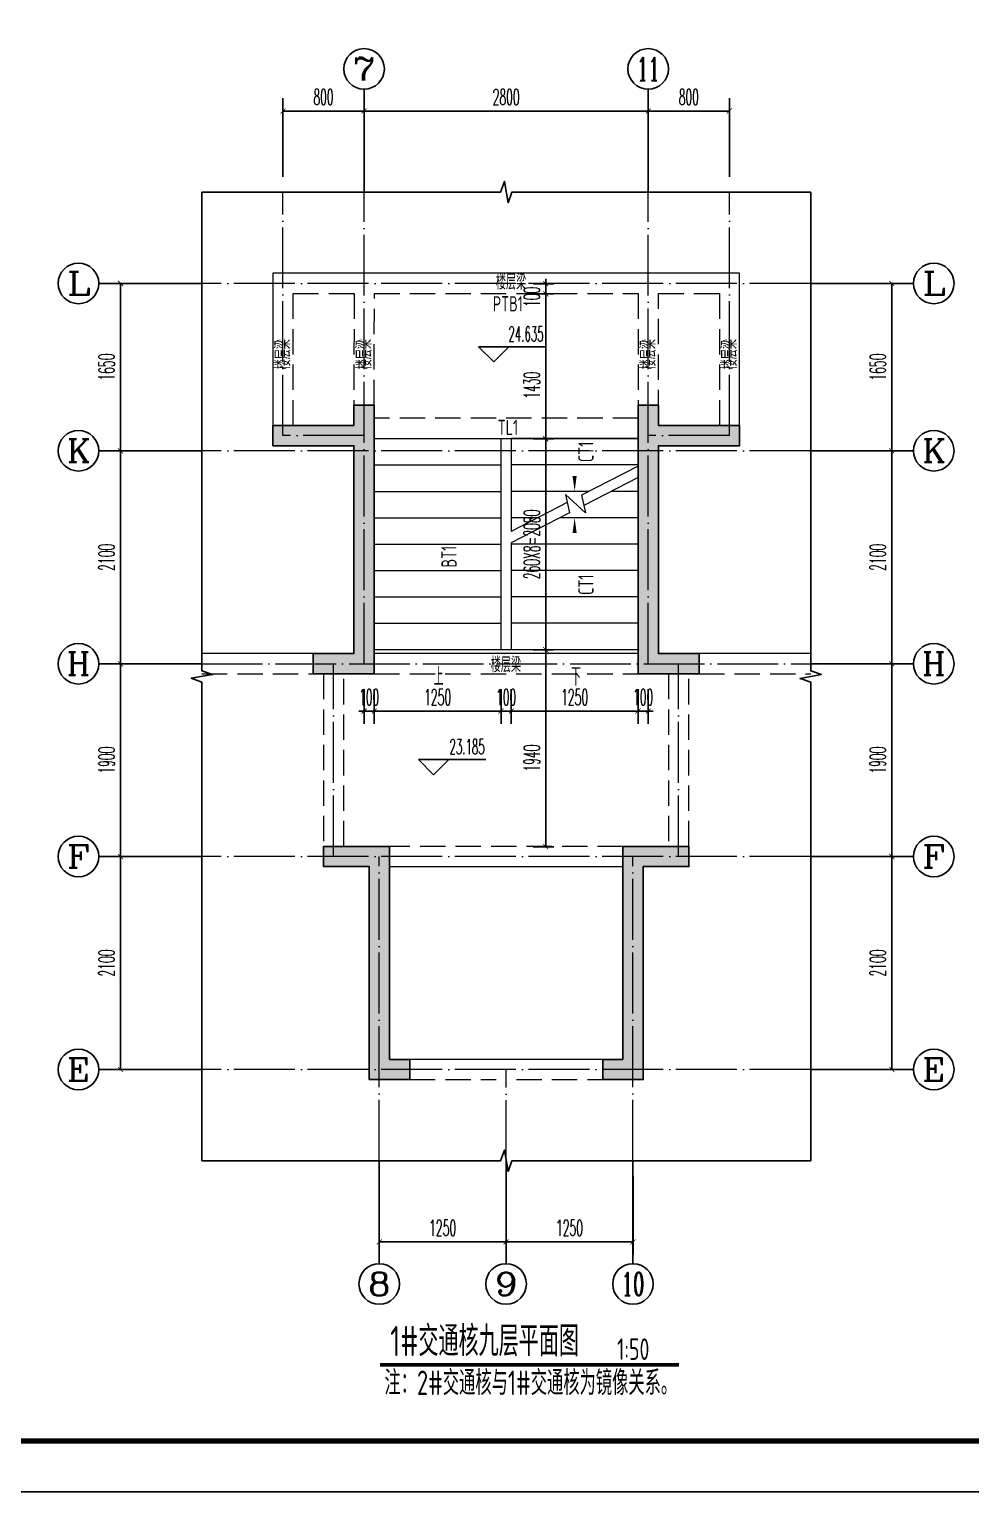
# Model space of a CAD drawing. Extents: x 826826 to 1642106, y -156213 to 399140.
# Drawn here: x 1515814 to 1525092, y 327062 to 341481 of the extents above; entities that cross this region are included whole.
import ezdxf
from ezdxf.enums import TextEntityAlignment as Align

# ---------------------------------------------------------------- set-up
doc = ezdxf.new("R2010")
doc.units = 0
doc.header["$LTSCALE"] = 1000
doc.linetypes.add('DASH', pattern=[0.35, 0.25, -0.1])
doc.linetypes.add('DOTE', pattern=[2.42, 2, -0.2, 0.02, -0.2])
doc.layers.get('0').update_dxf_attribs({"linetype": 'CONTINUOUS'})
doc.layers.get('DEFPOINTS').update_dxf_attribs({"linetype": 'CONTINUOUS'})
for name, color, linetype in [('-TK', 7, 'CONTINUOUS'), ('AXIS', 3, 'CONTINUOUS'), ('AXIS_TEXT', 4, 'CONTINUOUS'), ('DIM_ELEV', 3, 'CONTINUOUS'), ('DIM_SYMB', 3, 'CONTINUOUS'), ('PUB_DIM', 3, 'CONTINUOUS'), ('PUB_TEXT', 2, 'CONTINUOUS'), ('S-L主梁线', 4, 'DASH'), ('S-Q墙填充', 252, 'CONTINUOUS'), ('S-Q墙实线', 6, 'CONTINUOUS'), ('TEXT', 2, 'CONTINUOUS'), ('尺寸标注', 3, 'CONTINUOUS')]:
    doc.layers.add(name, color=color, linetype=linetype)
doc.layers.add('DOTE', color=251, linetype='DOTE', lineweight=9)
doc.layers.add('STAIR', color=2, linetype='CONTINUOUS', lineweight=18)
doc.styles.add('_TCH_AXIS', font='COMPLEX', dxfattribs={"bigfont": 'GBCBIG'})
doc.styles.add('_TCH_DIM', font='SIMPLEX.shx', dxfattribs={"width": 0.7, "bigfont": 'GBCBIG.shx'})
doc.styles.add('_TCH_DIM_T3', font='SIMPLEX.shx', dxfattribs={"width": 0.494118, "bigfont": 'GBCBIG.shx'})
doc.styles.add('COMPLEX', font='COMPLEX')
doc.styles.add('TSSD_REIN', font='tssdeng.shx', dxfattribs={"width": 0.7, "height": 300, "bigfont": 'tssdchn.shx'})
doc.dimstyles.new('_TCH_ARCH&&50', dxfattribs={"dimtxt": 157.5, "dimasz": 50, "dimexe": 125, "dimexo": 150, "dimgap": 58.75, "dimtad": 1, "dimdec": 0, "dimzin": 0, "dimdsep": 46, "dimtxsty": '_TCH_DIM_T3', "dimblk": 'ARCHTICK', "dimcen": 0.09, "dimclrt": 7, "dimazin": 0, "dimtfac": 1, "dimtdec": 0, "dimtix": 1, "dimtmove": 2, "dimatfit": 3, "dimldrblk": 'ARCHTICK', "dimfxl": 0, "dimtolj": 1, "dimtzin": 0, "dimarcsym": 0})

# ---------------------------------------------------------------- blocks, each defined once
blk = doc.blocks.new('A1')
blk.add_lwpolyline([(0, 59400), (0, 0), (84100, 0), (84100, 59400)], close=True)
at = {"const_width": 100}
blk.add_lwpolyline([(2500, 58400), (2500, 1000), (83100, 1000), (83100, 58400)], close=True, dxfattribs=at)
blk = doc.blocks.new('_AXISO')
blk.add_circle((0, 0), 0.5)
at = {"layer": 'AXIS_TEXT', "style": 'COMPLEX', "width": 1.041667}
blk.add_attdef('A', text='', height=0.56, dxfattribs=at).set_placement((-0.25, -0.28), (0.25, -0.28), align=Align.FIT)
blk = doc.blocks.new('_ArchTick')
at = {"color": 0, "linetype": 'ByBlock', "const_width": 0.15}
blk.add_lwpolyline([(-0.5, -0.5), (0.5, 0.5)], dxfattribs=at)
blk = doc.blocks.new('*D2206')
at = {"layer": 'DEFPOINTS', "color": 0}
for p in [(1027882, 315037), (1028682, 315037), (1027882, 312937)]:
    blk.add_point(p, dxfattribs=at)
at = {"layer": 'PUB_DIM', "color": 0, "lineweight": -2}
for p, q in [((1028032, 315037), (1028807, 315037)), ((1028682, 312937), (1028682, 315037)), ((1028032, 312937), (1028807, 312937))]:
    blk.add_line(p, q, dxfattribs=at)
at = {"layer": 'PUB_DIM', "color": 0, "lineweight": -2, "xscale": 50, "yscale": 50, "zscale": 50}
for p, rotation in [((1028682, 315037), 90), ((1028682, 312937), 270)]:
    blk.add_blockref('_ArchTick', p, dxfattribs=dict(at, rotation=rotation))
at = {"layer": 'PUB_DIM', "color": 7, "insert": (1028544, 313987), "char_height": 157.5, "attachment_point": 5, "rotation": 90, "style": '_TCH_DIM_T3'}
blk.add_mtext('\\A1;2100', dxfattribs=at)
blk = doc.blocks.new('*D2207')
at = {"layer": 'DEFPOINTS', "color": 0}
for p in [(1027882, 316937), (1028682, 316937), (1027882, 315037)]:
    blk.add_point(p, dxfattribs=at)
at = {"layer": 'PUB_DIM', "color": 0, "lineweight": -2}
for p, q in [((1028032, 316937), (1028807, 316937)), ((1028682, 315037), (1028682, 316937)), ((1028032, 315037), (1028807, 315037))]:
    blk.add_line(p, q, dxfattribs=at)
at = {"layer": 'PUB_DIM', "color": 0, "lineweight": -2, "xscale": 50, "yscale": 50, "zscale": 50}
for p, rotation in [((1028682, 316937), 90), ((1028682, 315037), 270)]:
    blk.add_blockref('_ArchTick', p, dxfattribs=dict(at, rotation=rotation))
at = {"layer": 'PUB_DIM', "color": 7, "insert": (1028544, 315987), "char_height": 157.5, "attachment_point": 5, "rotation": 90, "style": '_TCH_DIM_T3'}
blk.add_mtext('\\A1;1900', dxfattribs=at)
blk = doc.blocks.new('*D2208')
at = {"layer": 'DEFPOINTS', "color": 0}
for p in [(1027882, 319037), (1028682, 319037), (1027882, 316937)]:
    blk.add_point(p, dxfattribs=at)
at = {"layer": 'PUB_DIM', "color": 0, "lineweight": -2}
for p, q in [((1028032, 319037), (1028807, 319037)), ((1028682, 316937), (1028682, 319037)), ((1028032, 316937), (1028807, 316937))]:
    blk.add_line(p, q, dxfattribs=at)
at = {"layer": 'PUB_DIM', "color": 0, "lineweight": -2, "xscale": 50, "yscale": 50, "zscale": 50}
for p, rotation in [((1028682, 319037), 90), ((1028682, 316937), 270)]:
    blk.add_blockref('_ArchTick', p, dxfattribs=dict(at, rotation=rotation))
at = {"layer": 'PUB_DIM', "color": 7, "insert": (1028544, 317987), "char_height": 157.5, "attachment_point": 5, "rotation": 90, "style": '_TCH_DIM_T3'}
blk.add_mtext('\\A1;2100', dxfattribs=at)
blk = doc.blocks.new('*D2209')
at = {"layer": 'DEFPOINTS', "color": 0}
for p in [(1027882, 320687), (1028682, 320687), (1027882, 319037)]:
    blk.add_point(p, dxfattribs=at)
at = {"layer": 'PUB_DIM', "color": 0, "lineweight": -2}
for p, q in [((1028032, 320687), (1028807, 320687)), ((1028682, 319037), (1028682, 320687)), ((1028032, 319037), (1028807, 319037))]:
    blk.add_line(p, q, dxfattribs=at)
at = {"layer": 'PUB_DIM', "color": 0, "lineweight": -2, "xscale": 50, "yscale": 50, "zscale": 50}
for p, rotation in [((1028682, 320687), 90), ((1028682, 319037), 270)]:
    blk.add_blockref('_ArchTick', p, dxfattribs=dict(at, rotation=rotation))
at = {"layer": 'PUB_DIM', "color": 7, "insert": (1028544, 319862), "char_height": 157.5, "attachment_point": 5, "rotation": 90, "style": '_TCH_DIM_T3'}
blk.add_mtext('\\A1;1650', dxfattribs=at)
blk = doc.blocks.new('*D2210')
at = {"layer": 'DEFPOINTS', "color": 0}
for p in [(1023482, 322387), (1022682, 321587), (1023482, 321587)]:
    blk.add_point(p, dxfattribs=at)
at = {"layer": 'PUB_DIM', "color": 0, "lineweight": -2}
for p, q in [((1022682, 321737), (1022682, 322512)), ((1023482, 321737), (1023482, 322512)), ((1022682, 322387), (1023482, 322387))]:
    blk.add_line(p, q, dxfattribs=at)
at = {"layer": 'PUB_DIM', "color": 0, "lineweight": -2, "xscale": 50, "yscale": 50, "zscale": 50, "rotation": 180}
blk.add_blockref('_ArchTick', (1022682, 322387), dxfattribs=at)
at = {"layer": 'PUB_DIM', "color": 0, "lineweight": -2, "xscale": 50, "yscale": 50, "zscale": 50}
blk.add_blockref('_ArchTick', (1023482, 322387), dxfattribs=at)
at = {"layer": 'PUB_DIM', "color": 7, "insert": (1023082, 322525), "char_height": 157.5, "attachment_point": 5, "style": '_TCH_DIM_T3'}
blk.add_mtext('\\A1;800', dxfattribs=at)
blk = doc.blocks.new('*D2211')
at = {"layer": 'DEFPOINTS', "color": 0}
for p in [(1026282, 322387), (1023482, 321587), (1026282, 321587)]:
    blk.add_point(p, dxfattribs=at)
at = {"layer": 'PUB_DIM', "color": 0, "lineweight": -2}
for p, q in [((1023482, 321737), (1023482, 322512)), ((1026282, 321737), (1026282, 322512)), ((1023482, 322387), (1026282, 322387))]:
    blk.add_line(p, q, dxfattribs=at)
at = {"layer": 'PUB_DIM', "color": 0, "lineweight": -2, "xscale": 50, "yscale": 50, "zscale": 50, "rotation": 180}
blk.add_blockref('_ArchTick', (1023482, 322387), dxfattribs=at)
at = {"layer": 'PUB_DIM', "color": 0, "lineweight": -2, "xscale": 50, "yscale": 50, "zscale": 50}
blk.add_blockref('_ArchTick', (1026282, 322387), dxfattribs=at)
at = {"layer": 'PUB_DIM', "color": 7, "insert": (1024882, 322525), "char_height": 157.5, "attachment_point": 5, "style": '_TCH_DIM_T3'}
blk.add_mtext('\\A1;2800', dxfattribs=at)
blk = doc.blocks.new('*D2212')
at = {"layer": 'DEFPOINTS', "color": 0}
for p in [(1027082, 322387), (1026282, 321587), (1027082, 321587)]:
    blk.add_point(p, dxfattribs=at)
at = {"layer": 'PUB_DIM', "color": 0, "lineweight": -2}
for p, q in [((1026282, 321737), (1026282, 322512)), ((1027082, 321737), (1027082, 322512)), ((1026282, 322387), (1027082, 322387))]:
    blk.add_line(p, q, dxfattribs=at)
at = {"layer": 'PUB_DIM', "color": 0, "lineweight": -2, "xscale": 50, "yscale": 50, "zscale": 50, "rotation": 180}
blk.add_blockref('_ArchTick', (1026282, 322387), dxfattribs=at)
at = {"layer": 'PUB_DIM', "color": 0, "lineweight": -2, "xscale": 50, "yscale": 50, "zscale": 50}
blk.add_blockref('_ArchTick', (1027082, 322387), dxfattribs=at)
at = {"layer": 'PUB_DIM', "color": 7, "insert": (1026682, 322525), "char_height": 157.5, "attachment_point": 5, "style": '_TCH_DIM_T3'}
blk.add_mtext('\\A1;800', dxfattribs=at)
blk = doc.blocks.new('*D2213')
at = {"layer": 'DEFPOINTS', "color": 0}
for p in [(1023632, 312037), (1024881, 312037), (1024881, 311237)]:
    blk.add_point(p, dxfattribs=at)
at = {"layer": 'PUB_DIM', "color": 0, "lineweight": -2}
for p, q in [((1023632, 311887), (1023632, 311112)), ((1024881, 311887), (1024881, 311112)), ((1023632, 311237), (1024881, 311237))]:
    blk.add_line(p, q, dxfattribs=at)
at = {"layer": 'PUB_DIM', "color": 0, "lineweight": -2, "xscale": 50, "yscale": 50, "zscale": 50, "rotation": 180}
blk.add_blockref('_ArchTick', (1023632, 311237), dxfattribs=at)
at = {"layer": 'PUB_DIM', "color": 0, "lineweight": -2, "xscale": 50, "yscale": 50, "zscale": 50}
blk.add_blockref('_ArchTick', (1024881, 311237), dxfattribs=at)
at = {"layer": 'PUB_DIM', "color": 7, "insert": (1024256, 311375), "char_height": 157.5, "attachment_point": 5, "style": '_TCH_DIM_T3'}
blk.add_mtext('\\A1;1250', dxfattribs=at)
blk = doc.blocks.new('*D2214')
at = {"layer": 'DEFPOINTS', "color": 0}
for p in [(1024881, 312037), (1026132, 312037), (1026132, 311237)]:
    blk.add_point(p, dxfattribs=at)
at = {"layer": 'PUB_DIM', "color": 0, "lineweight": -2}
for p, q in [((1024881, 311887), (1024881, 311112)), ((1026132, 311887), (1026132, 311112)), ((1024881, 311237), (1026132, 311237))]:
    blk.add_line(p, q, dxfattribs=at)
at = {"layer": 'PUB_DIM', "color": 0, "lineweight": -2, "xscale": 50, "yscale": 50, "zscale": 50, "rotation": 180}
blk.add_blockref('_ArchTick', (1024881, 311237), dxfattribs=at)
at = {"layer": 'PUB_DIM', "color": 0, "lineweight": -2, "xscale": 50, "yscale": 50, "zscale": 50}
blk.add_blockref('_ArchTick', (1026132, 311237), dxfattribs=at)
at = {"layer": 'PUB_DIM', "color": 7, "insert": (1025506, 311375), "char_height": 157.5, "attachment_point": 5, "style": '_TCH_DIM_T3'}
blk.add_mtext('\\A1;1250', dxfattribs=at)
blk = doc.blocks.new('*D2215')
at = {"layer": 'DEFPOINTS', "color": 0}
for p in [(1021082, 315037), (1021882, 315037), (1021882, 312937)]:
    blk.add_point(p, dxfattribs=at)
at = {"layer": 'PUB_DIM', "color": 0, "lineweight": -2}
for p, q in [((1021732, 315037), (1020957, 315037)), ((1021082, 312937), (1021082, 315037)), ((1021732, 312937), (1020957, 312937))]:
    blk.add_line(p, q, dxfattribs=at)
at = {"layer": 'PUB_DIM', "color": 0, "lineweight": -2, "xscale": 50, "yscale": 50, "zscale": 50}
for p, rotation in [((1021082, 315037), 90), ((1021082, 312937), 270)]:
    blk.add_blockref('_ArchTick', p, dxfattribs=dict(at, rotation=rotation))
at = {"layer": 'PUB_DIM', "color": 7, "insert": (1020944, 313987), "char_height": 157.5, "attachment_point": 5, "rotation": 90, "style": '_TCH_DIM_T3'}
blk.add_mtext('\\A1;2100', dxfattribs=at)
blk = doc.blocks.new('*D2216')
at = {"layer": 'DEFPOINTS', "color": 0}
for p in [(1021082, 316937), (1021882, 316937), (1021882, 315037)]:
    blk.add_point(p, dxfattribs=at)
at = {"layer": 'PUB_DIM', "color": 0, "lineweight": -2}
for p, q in [((1021732, 316937), (1020957, 316937)), ((1021082, 315037), (1021082, 316937)), ((1021732, 315037), (1020957, 315037))]:
    blk.add_line(p, q, dxfattribs=at)
at = {"layer": 'PUB_DIM', "color": 0, "lineweight": -2, "xscale": 50, "yscale": 50, "zscale": 50}
for p, rotation in [((1021082, 316937), 90), ((1021082, 315037), 270)]:
    blk.add_blockref('_ArchTick', p, dxfattribs=dict(at, rotation=rotation))
at = {"layer": 'PUB_DIM', "color": 7, "insert": (1020944, 315987), "char_height": 157.5, "attachment_point": 5, "rotation": 90, "style": '_TCH_DIM_T3'}
blk.add_mtext('\\A1;1900', dxfattribs=at)
blk = doc.blocks.new('*D2217')
at = {"layer": 'DEFPOINTS', "color": 0}
for p in [(1021082, 319037), (1021882, 319037), (1021882, 316937)]:
    blk.add_point(p, dxfattribs=at)
at = {"layer": 'PUB_DIM', "color": 0, "lineweight": -2}
for p, q in [((1021732, 319037), (1020957, 319037)), ((1021082, 316937), (1021082, 319037)), ((1021732, 316937), (1020957, 316937))]:
    blk.add_line(p, q, dxfattribs=at)
at = {"layer": 'PUB_DIM', "color": 0, "lineweight": -2, "xscale": 50, "yscale": 50, "zscale": 50}
for p, rotation in [((1021082, 319037), 90), ((1021082, 316937), 270)]:
    blk.add_blockref('_ArchTick', p, dxfattribs=dict(at, rotation=rotation))
at = {"layer": 'PUB_DIM', "color": 7, "insert": (1020944, 317987), "char_height": 157.5, "attachment_point": 5, "rotation": 90, "style": '_TCH_DIM_T3'}
blk.add_mtext('\\A1;2100', dxfattribs=at)
blk = doc.blocks.new('*D2218')
at = {"layer": 'DEFPOINTS', "color": 0}
for p in [(1021082, 320687), (1021882, 320687), (1021882, 319037)]:
    blk.add_point(p, dxfattribs=at)
at = {"layer": 'PUB_DIM', "color": 0, "lineweight": -2}
for p, q in [((1021732, 320687), (1020957, 320687)), ((1021082, 319037), (1021082, 320687)), ((1021732, 319037), (1020957, 319037))]:
    blk.add_line(p, q, dxfattribs=at)
at = {"layer": 'PUB_DIM', "color": 0, "lineweight": -2, "xscale": 50, "yscale": 50, "zscale": 50}
for p, rotation in [((1021082, 320687), 90), ((1021082, 319037), 270)]:
    blk.add_blockref('_ArchTick', p, dxfattribs=dict(at, rotation=rotation))
at = {"layer": 'PUB_DIM', "color": 7, "insert": (1020944, 319862), "char_height": 157.5, "attachment_point": 5, "rotation": 90, "style": '_TCH_DIM_T3'}
blk.add_mtext('\\A1;1650', dxfattribs=at)
blk = doc.blocks.new('20210810.18210274')
at = {"layer": 'DOTE', "linetype": 'DOTE', "ltscale": 0.3}
for p, q in [((800, 7153), (800, 9553)), ((1600, 4903), (1600, 9553)), ((4400, 4903), (4400, 9553)), ((5200, 7153), (5200, 9553)), ((6000, 8653), (0, 8653)), ((1600, 7153), (800, 7153)), ((5200, 7153), (4400, 7153)), ((6000, 7003), (0, 7003)), ((0, 4903), (6000, 4903)), ((1300, 3003), (1300, 4903)), ((4700, 3003), (4700, 4903)), ((6000, 3003), (0, 3003)), ((1750, 3), (1750, 3003)), ((4250, 3), (4250, 3003)), ((6000, 903), (0, 903)), ((3000, 0), (3000, 903))]:
    blk.add_line(p, q, dxfattribs=at)
blk = doc.blocks.new('20210810.18262439')
at = {"layer": 'STAIR'}
for p, q in [((0, 2080), (1250, 2080)), ((0, 2080), (2600, 2080)), ((1250, 0), (1250, 2080)), ((1250, 0), (1250, 2080)), ((2600, 2080), (1350, 2080)), ((1350, 2080), (1350, 1165)), ((1350, 2080), (1350, 1165)), ((0, 1820), (1250, 1820)), ((2600, 1820), (1350, 1820)), ((2600, 1807), (2044, 1522)), ((2600, 1695), (2066, 1420)), ((0, 1560), (1250, 1560)), ((2119, 1560), (1350, 1560)), ((1902, 1449), (1350, 1165)), ((2082, 1347), (1884, 1530)), ((1884, 1530), (1924, 1347)), ((2044, 1522), (2082, 1347)), ((2600, 1560), (2338, 1560)), ((0, 1300), (1250, 1300)), ((1924, 1347), (1350, 1053)), ((1612, 1300), (1350, 1300)), ((2600, 1300), (1831, 1300)), ((0, 1040), (1250, 1040)), ((1350, 1053), (1350, 0)), ((1350, 1053), (1350, 0)), ((2600, 1040), (1350, 1040)), ((0, 780), (1250, 780)), ((2600, 780), (1350, 780)), ((0, 520), (1250, 520)), ((2600, 520), (1350, 520)), ((0, 260), (1250, 260)), ((2600, 260), (1350, 260)), ((0, 0), (2600, 0))]:
    blk.add_line(p, q, dxfattribs=at)
blk = doc.blocks.new('*D2353')
at = {"layer": 'DEFPOINTS', "color": 0}
for p in [(1521813, 335125), (1521913, 335125), (1521913, 334759)]:
    blk.add_point(p, dxfattribs=at)
at = {"layer": '尺寸标注', "color": 0, "lineweight": -2}
for p, q in [((1521813, 334975), (1521813, 334634)), ((1521913, 334975), (1521913, 334634)), ((1521813, 334759), (1521763, 334759)), ((1521813, 334759), (1521913, 334759)), ((1521913, 334759), (1521963, 334759))]:
    blk.add_line(p, q, dxfattribs=at)
at = {"layer": '尺寸标注', "color": 0, "lineweight": -2, "xscale": 50, "yscale": 50, "zscale": 50}
blk.add_blockref('_ArchTick', (1521813, 334759), dxfattribs=at)
at = {"layer": '尺寸标注', "color": 0, "lineweight": -2, "xscale": 50, "yscale": 50, "zscale": 50, "rotation": 180}
blk.add_blockref('_ArchTick', (1521913, 334759), dxfattribs=at)
at = {"layer": '尺寸标注', "color": 7, "insert": (1521863, 334896), "char_height": 157.5, "attachment_point": 5, "style": '_TCH_DIM_T3'}
blk.add_mtext('\\A1;100', dxfattribs=at)
blk = doc.blocks.new('*D2354')
at = {"layer": 'DEFPOINTS', "color": 0}
for p in [(1520563, 335125), (1521813, 335125), (1521813, 334759)]:
    blk.add_point(p, dxfattribs=at)
at = {"layer": '尺寸标注', "color": 0, "lineweight": -2}
for p, q in [((1520563, 334975), (1520563, 334634)), ((1521813, 334975), (1521813, 334634)), ((1520563, 334759), (1521813, 334759))]:
    blk.add_line(p, q, dxfattribs=at)
at = {"layer": '尺寸标注', "color": 0, "lineweight": -2, "xscale": 50, "yscale": 50, "zscale": 50, "rotation": 180}
blk.add_blockref('_ArchTick', (1520563, 334759), dxfattribs=at)
at = {"layer": '尺寸标注', "color": 0, "lineweight": -2, "xscale": 50, "yscale": 50, "zscale": 50}
blk.add_blockref('_ArchTick', (1521813, 334759), dxfattribs=at)
at = {"layer": '尺寸标注', "color": 7, "insert": (1521188, 334896), "char_height": 157.5, "attachment_point": 5, "style": '_TCH_DIM_T3'}
blk.add_mtext('\\A1;1250', dxfattribs=at)
blk = doc.blocks.new('*D2355')
at = {"layer": 'DEFPOINTS', "color": 0}
for p in [(1520463, 335125), (1520563, 335125), (1520563, 334759)]:
    blk.add_point(p, dxfattribs=at)
at = {"layer": '尺寸标注', "color": 0, "lineweight": -2}
for p, q in [((1520463, 334975), (1520463, 334634)), ((1520563, 334975), (1520563, 334634)), ((1520463, 334759), (1520413, 334759)), ((1520463, 334759), (1520563, 334759)), ((1520563, 334759), (1520613, 334759))]:
    blk.add_line(p, q, dxfattribs=at)
at = {"layer": '尺寸标注', "color": 0, "lineweight": -2, "xscale": 50, "yscale": 50, "zscale": 50}
blk.add_blockref('_ArchTick', (1520463, 334759), dxfattribs=at)
at = {"layer": '尺寸标注', "color": 0, "lineweight": -2, "xscale": 50, "yscale": 50, "zscale": 50, "rotation": 180}
blk.add_blockref('_ArchTick', (1520563, 334759), dxfattribs=at)
at = {"layer": '尺寸标注', "color": 7, "insert": (1520513, 334896), "char_height": 157.5, "attachment_point": 5, "style": '_TCH_DIM_T3'}
blk.add_mtext('\\A1;100', dxfattribs=at)
blk = doc.blocks.new('*D2356')
at = {"layer": 'DEFPOINTS', "color": 0}
for p in [(1519213, 335125), (1520463, 335125), (1520463, 334759)]:
    blk.add_point(p, dxfattribs=at)
at = {"layer": '尺寸标注', "color": 0, "lineweight": -2}
for p, q in [((1519213, 334975), (1519213, 334634)), ((1520463, 334975), (1520463, 334634)), ((1519213, 334759), (1520463, 334759))]:
    blk.add_line(p, q, dxfattribs=at)
at = {"layer": '尺寸标注', "color": 0, "lineweight": -2, "xscale": 50, "yscale": 50, "zscale": 50, "rotation": 180}
blk.add_blockref('_ArchTick', (1519213, 334759), dxfattribs=at)
at = {"layer": '尺寸标注', "color": 0, "lineweight": -2, "xscale": 50, "yscale": 50, "zscale": 50}
blk.add_blockref('_ArchTick', (1520463, 334759), dxfattribs=at)
at = {"layer": '尺寸标注', "color": 7, "insert": (1519838, 334896), "char_height": 157.5, "attachment_point": 5, "style": '_TCH_DIM_T3'}
blk.add_mtext('\\A1;1250', dxfattribs=at)
blk = doc.blocks.new('*D2357')
at = {"layer": 'DEFPOINTS', "color": 0}
for p in [(1519113, 335125), (1519213, 335125), (1519213, 334759)]:
    blk.add_point(p, dxfattribs=at)
at = {"layer": '尺寸标注', "color": 0, "lineweight": -2}
for p, q in [((1519113, 334975), (1519113, 334634)), ((1519213, 334975), (1519213, 334634)), ((1519113, 334759), (1519063, 334759)), ((1519113, 334759), (1519213, 334759)), ((1519213, 334759), (1519263, 334759))]:
    blk.add_line(p, q, dxfattribs=at)
at = {"layer": '尺寸标注', "color": 0, "lineweight": -2, "xscale": 50, "yscale": 50, "zscale": 50}
blk.add_blockref('_ArchTick', (1519113, 334759), dxfattribs=at)
at = {"layer": '尺寸标注', "color": 0, "lineweight": -2, "xscale": 50, "yscale": 50, "zscale": 50, "rotation": 180}
blk.add_blockref('_ArchTick', (1519213, 334759), dxfattribs=at)
at = {"layer": '尺寸标注', "color": 7, "insert": (1519163, 334896), "char_height": 157.5, "attachment_point": 5, "style": '_TCH_DIM_T3'}
blk.add_mtext('\\A1;100', dxfattribs=at)
blk = doc.blocks.new('*D2358')
at = {"layer": 'DEFPOINTS', "color": 0}
for p in [(1520904, 338972), (1521132, 338972), (1521132, 338872)]:
    blk.add_point(p, dxfattribs=at)
at = {"layer": '尺寸标注', "color": 0, "lineweight": -2}
for p, q in [((1520904, 338972), (1520904, 339022)), ((1520982, 338972), (1520779, 338972)), ((1520982, 338872), (1520779, 338872)), ((1520904, 338872), (1520904, 338972)), ((1520904, 338872), (1520904, 338822))]:
    blk.add_line(p, q, dxfattribs=at)
at = {"layer": '尺寸标注', "color": 0, "lineweight": -2, "xscale": 50, "yscale": 50, "zscale": 50}
for p, rotation in [((1520904, 338972), 270), ((1520904, 338872), 90)]:
    blk.add_blockref('_ArchTick', p, dxfattribs=dict(at, rotation=rotation))
at = {"layer": '尺寸标注', "color": 7, "insert": (1520766, 338843), "char_height": 157.5, "attachment_point": 5, "rotation": 90, "style": '_TCH_DIM_T3'}
blk.add_mtext('\\A1;100', dxfattribs=at)
blk = doc.blocks.new('*D2359')
at = {"layer": 'DEFPOINTS', "color": 0}
for p in [(1520904, 338872), (1521132, 338872), (1521132, 337442)]:
    blk.add_point(p, dxfattribs=at)
at = {"layer": '尺寸标注', "color": 0, "lineweight": -2}
for p, q in [((1520982, 338872), (1520779, 338872)), ((1520904, 337442), (1520904, 338872)), ((1520982, 337442), (1520779, 337442))]:
    blk.add_line(p, q, dxfattribs=at)
at = {"layer": '尺寸标注', "color": 0, "lineweight": -2, "xscale": 50, "yscale": 50, "zscale": 50}
for p, rotation in [((1520904, 338872), 90), ((1520904, 337442), 270)]:
    blk.add_blockref('_ArchTick', p, dxfattribs=dict(at, rotation=rotation))
at = {"layer": '尺寸标注', "color": 7, "insert": (1520766, 337972), "char_height": 157.5, "attachment_point": 5, "rotation": 90, "style": '_TCH_DIM_T3'}
blk.add_mtext('\\A1;1430', dxfattribs=at)
blk = doc.blocks.new('*D2360')
at = {"layer": 'DEFPOINTS', "color": 0}
for p in [(1520904, 337442), (1521132, 337442), (1521132, 335362)]:
    blk.add_point(p, dxfattribs=at)
at = {"layer": '尺寸标注', "color": 0, "lineweight": -2}
for p, q in [((1520982, 337442), (1520779, 337442)), ((1520904, 335362), (1520904, 337442)), ((1520982, 335362), (1520779, 335362))]:
    blk.add_line(p, q, dxfattribs=at)
at = {"layer": '尺寸标注', "color": 0, "lineweight": -2, "xscale": 50, "yscale": 50, "zscale": 50}
for p, rotation in [((1520904, 337442), 90), ((1520904, 335362), 270)]:
    blk.add_blockref('_ArchTick', p, dxfattribs=dict(at, rotation=rotation))
at = {"layer": '尺寸标注', "color": 7, "insert": (1520766, 336402), "char_height": 157.5, "attachment_point": 5, "rotation": 90, "style": '_TCH_DIM_T3'}
blk.add_mtext('\\A1;260X8=2080', dxfattribs=at)
blk = doc.blocks.new('*D2361')
at = {"layer": 'DEFPOINTS', "color": 0}
for p in [(1520904, 335362), (1521132, 335362), (1521132, 333422)]:
    blk.add_point(p, dxfattribs=at)
at = {"layer": '尺寸标注', "color": 0, "lineweight": -2}
for p, q in [((1520982, 335362), (1520779, 335362)), ((1520904, 333422), (1520904, 335362)), ((1520982, 333422), (1520779, 333422))]:
    blk.add_line(p, q, dxfattribs=at)
at = {"layer": '尺寸标注', "color": 0, "lineweight": -2, "xscale": 50, "yscale": 50, "zscale": 50}
for p, rotation in [((1520904, 335362), 90), ((1520904, 333422), 270)]:
    blk.add_blockref('_ArchTick', p, dxfattribs=dict(at, rotation=rotation))
at = {"layer": '尺寸标注', "color": 7, "insert": (1520766, 334295), "char_height": 157.5, "attachment_point": 5, "rotation": 90, "style": '_TCH_DIM_T3'}
blk.add_mtext('\\A1;1940', dxfattribs=at)
blk = doc.blocks.new('20210810.18205026')
at = {"layer": 'AXIS'}
for p, q in [((3014.6, 10964.6), (3014.6, 11979.2)), ((5814.6, 10964.6), (5814.6, 11979.2)), ((1414.6, 10064.6), (400, 10064.6)), ((7414.6, 10064.6), (8429.2, 10064.6)), ((1414.6, 8414.6), (400, 8414.6)), ((7414.6, 8414.6), (8429.2, 8414.6)), ((1414.6, 6314.6), (400, 6314.6)), ((7414.6, 6314.6), (8429.2, 6314.6)), ((1414.6, 4414.6), (400, 4414.6)), ((7414.6, 4414.6), (8429.2, 4414.6)), ((1414.6, 2314.6), (400, 2314.6)), ((7414.6, 2314.6), (8429.2, 2314.6)), ((3164.6, 1414.6), (3164.6, 400)), ((4414.1, 1414.6), (4414.1, 400)), ((5664.6, 1414.6), (5664.6, 400))]:
    blk.add_line(p, q, dxfattribs=at)
ref = blk.add_blockref('_AXISO', (3014.6, 12179.2), dxfattribs=dict(at, xscale=400, yscale=400, zscale=400))
ref.add_attrib('A', '7', dxfattribs={"layer": 'AXIS_TEXT', "height": 226.3, "style": '_TCH_AXIS', "width": 1.5}).set_placement((2901.5, 12066.1), (3127.7, 12066.1), align=Align.FIT)
ref = blk.add_blockref('_AXISO', (5814.6, 12179.2), dxfattribs=dict(at, xscale=400, yscale=400, zscale=400))
ref.add_attrib('A', '11', dxfattribs={"layer": 'AXIS_TEXT', "height": 226.27, "style": '_TCH_AXIS', "width": 0.875}).set_placement((5701.5, 12066.1), (5927.7, 12066.1), align=Align.FIT)
ref = blk.add_blockref('_AXISO', (200, 10064.6), dxfattribs=dict(at, xscale=400, yscale=400, zscale=400))
ref.add_attrib('A', 'L', dxfattribs={"layer": 'AXIS_TEXT', "height": 226.3, "style": '_TCH_AXIS', "width": 1.4}).set_placement((86.9, 9951.5), (313.1, 9951.5), align=Align.FIT)
ref = blk.add_blockref('_AXISO', (8629.2, 10064.6), dxfattribs=dict(at, xscale=400, yscale=400, zscale=400))
ref.add_attrib('A', 'L', dxfattribs={"layer": 'AXIS_TEXT', "height": 226.3, "style": '_TCH_AXIS', "width": 1.4}).set_placement((8516.1, 9951.5), (8742.4, 9951.5), align=Align.FIT)
ref = blk.add_blockref('_AXISO', (200, 8414.6), dxfattribs=dict(at, xscale=400, yscale=400, zscale=400))
ref.add_attrib('A', 'K', dxfattribs={"layer": 'AXIS_TEXT', "height": 226.3, "style": '_TCH_AXIS', "width": 1.105263}).set_placement((86.9, 8301.5), (313.1, 8301.5), align=Align.FIT)
ref = blk.add_blockref('_AXISO', (8629.2, 8414.6), dxfattribs=dict(at, xscale=400, yscale=400, zscale=400))
ref.add_attrib('A', 'K', dxfattribs={"layer": 'AXIS_TEXT', "height": 226.3, "style": '_TCH_AXIS', "width": 1.105263}).set_placement((8516.1, 8301.5), (8742.4, 8301.5), align=Align.FIT)
ref = blk.add_blockref('_AXISO', (200, 6314.6), dxfattribs=dict(at, xscale=400, yscale=400, zscale=400))
ref.add_attrib('A', 'H', dxfattribs={"layer": 'AXIS_TEXT', "height": 226.3, "style": '_TCH_AXIS', "width": 1.05}).set_placement((86.9, 6201.5), (313.1, 6201.5), align=Align.FIT)
ref = blk.add_blockref('_AXISO', (8629.2, 6314.6), dxfattribs=dict(at, xscale=400, yscale=400, zscale=400))
ref.add_attrib('A', 'H', dxfattribs={"layer": 'AXIS_TEXT', "height": 226.3, "style": '_TCH_AXIS', "width": 1.05}).set_placement((8516.1, 6201.5), (8742.4, 6201.5), align=Align.FIT)
ref = blk.add_blockref('_AXISO', (200, 4414.6), dxfattribs=dict(at, xscale=400, yscale=400, zscale=400))
ref.add_attrib('A', 'F', dxfattribs={"layer": 'AXIS_TEXT', "height": 226.3, "style": '_TCH_AXIS', "width": 1.3125}).set_placement((86.9, 4301.5), (313.1, 4301.5), align=Align.FIT)
ref = blk.add_blockref('_AXISO', (8629.2, 4414.6), dxfattribs=dict(at, xscale=400, yscale=400, zscale=400))
ref.add_attrib('A', 'F', dxfattribs={"layer": 'AXIS_TEXT', "height": 226.3, "style": '_TCH_AXIS', "width": 1.3125}).set_placement((8516.1, 4301.5), (8742.4, 4301.5), align=Align.FIT)
ref = blk.add_blockref('_AXISO', (200, 2314.6), dxfattribs=dict(at, xscale=400, yscale=400, zscale=400))
ref.add_attrib('A', 'E', dxfattribs={"layer": 'AXIS_TEXT', "height": 226.3, "style": '_TCH_AXIS', "width": 1.3125}).set_placement((86.9, 2201.5), (313.1, 2201.5), align=Align.FIT)
ref = blk.add_blockref('_AXISO', (8629.2, 2314.6), dxfattribs=dict(at, xscale=400, yscale=400, zscale=400))
ref.add_attrib('A', 'E', dxfattribs={"layer": 'AXIS_TEXT', "height": 226.3, "style": '_TCH_AXIS', "width": 1.3125}).set_placement((8516.1, 2201.5), (8742.4, 2201.5), align=Align.FIT)
ref = blk.add_blockref('_AXISO', (3164.6, 200), dxfattribs=dict(at, xscale=400, yscale=400, zscale=400))
ref.add_attrib('A', '8', dxfattribs={"layer": 'AXIS_TEXT', "height": 226.3, "style": '_TCH_AXIS', "width": 1.5}).set_placement((3051.5, 86.9), (3277.7, 86.9), align=Align.FIT)
ref = blk.add_blockref('_AXISO', (4414.1, 200), dxfattribs=dict(at, xscale=400, yscale=400, zscale=400))
ref.add_attrib('A', '9', dxfattribs={"layer": 'AXIS_TEXT', "height": 226.3, "style": '_TCH_AXIS', "width": 1.5}).set_placement((4301, 86.9), (4527.3, 86.9), align=Align.FIT)
ref = blk.add_blockref('_AXISO', (5664.6, 200), dxfattribs=dict(at, xscale=400, yscale=400, zscale=400))
ref.add_attrib('A', '10', dxfattribs={"layer": 'AXIS_TEXT', "height": 226.27, "style": '_TCH_AXIS', "width": 0.724138}).set_placement((5551.5, 86.9), (5777.7, 86.9), align=Align.FIT)
at = {"layer": 'PUB_DIM'}
for p1, p2, distance, picture, middle, set_off in [((2214.6, 10964.6), (3014.6, 10964.6), 800, '*D2210', (2614.6, 11902.1), (-1020467, -310622.6)), ((3014.6, 10964.6), (5814.6, 10964.6), 800, '*D2211', (4414.6, 11902.1), (-1020467, -310622.6)), ((5814.6, 10964.6), (6614.6, 10964.6), 800, '*D2212', (6214.6, 11902.1), (-1020467, -310622.6)), ((1414.6, 8414.6), (1414.6, 10064.6), 800, '*D2218', (477.1, 9239.6), (-1020467, -310622.6)), ((7414.6, 8414.6), (7414.6, 10064.6), -800, '*D2209', (8077.1, 9239.6), (-1020467, -310622.6)), ((1414.6, 6314.6), (1414.6, 8414.6), 800, '*D2217', (477.1, 7364.6), (-1020467, -310622.6)), ((7414.6, 6314.6), (7414.6, 8414.6), -800, '*D2208', (8077.1, 7364.6), (-1020467, -310622.6)), ((1414.6, 4414.6), (1414.6, 6314.6), 800, '*D2216', (477.1, 5364.6), (-1020467, -310622.6)), ((7414.6, 4414.6), (7414.6, 6314.6), -800, '*D2207', (8077.1, 5364.6), (-1020467, -310622.6)), ((1414.6, 2314.6), (1414.6, 4414.6), 800, '*D2215', (477.1, 3364.6), (-1020467, -310622.6)), ((7414.6, 2314.6), (7414.6, 4414.6), -800, '*D2206', (8077.1, 3364.6), (-1020467, -310622.6)), ((3164.6064, 1414.6076), (4414.1252, 1414.6076), -800, '*D2213', (3789.3658, 752.1076), (-1020466.9711, -310622.6466)), ((4414.1252, 1414.6076), (5664.6064, 1414.6076), -800, '*D2214', (5039.3658, 752.1076), (-1020466.9711, -310622.6466))]:
    dim = blk.add_aligned_dim(p1=p1, p2=p2, distance=distance, dimstyle='_TCH_ARCH&&50', dxfattribs=at)
    dim.commit()
    dim.dimension.update_dxf_attribs({"geometry": picture, "text_midpoint": middle, "insert": set_off})

msp = doc.modelspace()

# ---------------------------------------------------------------- hatches: boundary and pattern name
at = {"layer": 'S-Q墙填充'}
h = msp.add_hatch(color=252, dxfattribs=at)
h.dxf.hatch_style = 1
h.paths.add_polyline_path([(1519013.07, 337575.41), (1518214.53, 337575.41), (1518214.53, 337375.41), (1519013.07, 337375.41), (1519013.07, 335325.4), (1518814.54, 335325.4), (1518613.06, 335325.4), (1518613.06, 335125.4), (1518814.54, 335125.4), (1519213.07, 335125.4), (1519213.07, 337475.41), (1519213.07, 337775.41), (1519013.07, 337775.41)])
h = msp.add_hatch(color=252, dxfattribs=at)
h.dxf.hatch_style = 1
h.paths.add_polyline_path([(1522014.53, 337575.41), (1522014.53, 337775.41), (1521814.53, 337775.41), (1521814.53, 337475.41), (1521814.53, 335125.4), (1522214.54, 335125.4), (1522414.54, 335125.4), (1522414.54, 335325.4), (1522214.54, 335325.4), (1522014.53, 335325.4), (1522014.53, 337375.41), (1522814.53, 337375.41), (1522814.53, 337575.41)])
h = msp.add_hatch(color=252, dxfattribs=at)
h.dxf.hatch_style = 1
h.paths.add_polyline_path([(1518714.54, 333225.41), (1519164.52, 333225.41), (1519164.52, 331125.41), (1519564.52, 331125.41), (1519564.52, 331325.41), (1519364.52, 331325.41), (1519364.52, 333425.41), (1518714.54, 333425.41)])
h = msp.add_hatch(color=252, dxfattribs=at)
h.dxf.hatch_style = 1
h.paths.add_polyline_path([(1521664.52, 331325.41), (1521464.52, 331325.41), (1521464.52, 331125.41), (1521864.52, 331125.41), (1521864.52, 333225.41), (1522314.54, 333225.41), (1522314.54, 333425.41), (1521664.52, 333425.41)])

# ---------------------------------------------------------------- linework, layer by layer
at = {"layer": 'DIM_ELEV', "color": 6}
for p, q in [((1520390.59, 338200.83), (1520240.59, 338350.83)), ((1520240.59, 338350.83), (1520905.51, 338350.83)), ((1520390.59, 338200.83), (1520540.59, 338350.83)), ((1519798.24, 334130.34), (1519648.24, 334280.34)), ((1519648.24, 334280.34), (1520313.16, 334280.34)), ((1519798.24, 334130.34), (1519948.24, 334280.34))]:
    msp.add_line(p, q, dxfattribs=at)
at = {"layer": 'DIM_SYMB'}
for points in [[(1517514.53, 330325.41), (1517514.53, 335044.16), (1517409.53, 335082.38), (1517619.53, 335119.41), (1517514.53, 335156.66), (1517514.53, 339875.41)], [(1517514.53, 339875.41), (1520458.28, 339875.41), (1520496.5, 339980.41), (1520533.52, 339770.41), (1520570.78, 339875.41), (1523514.53, 339875.41)], [(1523514.53, 339875.41), (1523514.53, 335156.66), (1523619.53, 335118.44), (1523409.53, 335081.42), (1523514.53, 335044.16), (1523514.53, 330325.41)], [(1523514.53, 330325.41), (1520570.78, 330325.41), (1520532.56, 330220.41), (1520495.53, 330430.41), (1520458.28, 330325.41), (1517514.53, 330325.41)]]:
    msp.add_lwpolyline(points, dxfattribs=at)
for points in [[(1519838.07, 335235.41, 0, 0, 0), (1519838.07, 338160.41, 0, 0, 0), (1521188.07, 338160.41, 0, 0, 0), (1521188.07, 336925.41, 0, 40, 0), (1521188.07, 337075.41, 0, 0, 0)], [(1521188.07, 335235.41, 0, 0, 0), (1521188.07, 336665.41, 0, 40, 0), (1521188.07, 336515.41, 0, 0, 0)]]:
    msp.add_lwpolyline(points, format="xyseb", dxfattribs=at)
at = {"layer": 'DIM_SYMB', "const_width": 35}
msp.add_lwpolyline([(1519270.89, 328313.86), (1522215.63, 328313.86)], dxfattribs=at)
at = {"layer": 'S-L主梁线', "linetype": 'ByBlock', "lineweight": 18}
for p, q in [((1518214.53, 339075.41), (1518214.53, 337575.41)), ((1519114.53, 339075.41), (1518214.53, 339075.41)), ((1521914.53, 339075.41), (1519114.53, 339075.41)), ((1522814.53, 339075.41), (1521914.53, 339075.41)), ((1522814.53, 337575.41), (1522814.53, 339075.41)), ((1518613.06, 335325.4), (1517514.53, 335325.4)), ((1521814.53, 335325.4), (1519213.07, 335325.4)), ((1523514.53, 335325.4), (1522414.54, 335325.4)), ((1519364.52, 333225.41), (1521664.52, 333225.41)), ((1520514.53, 331325.41), (1519564.52, 331325.41)), ((1521464.52, 331325.41), (1520514.53, 331325.41))]:
    msp.add_line(p, q, dxfattribs=at)
at = {"layer": 'S-L主梁线', "linetype": 'DASH', "lineweight": 18}
for p, q in [((1518414.53, 337575.41), (1518414.53, 338875.41)), ((1518414.53, 338875.41), (1519014.42, 338875.41)), ((1519014.42, 338875.41), (1519013.07, 337675.53)), ((1519213.18, 337775.41), (1519214.42, 338875.41)), ((1519214.42, 338875.41), (1521814.53, 338875.41)), ((1521814.53, 338875.41), (1521814.53, 337775.41)), ((1522014.53, 337675.41), (1522014.53, 338875.41)), ((1522014.53, 338875.41), (1522614.53, 338875.41)), ((1522614.53, 338875.41), (1522614.53, 337575.41)), ((1521814.53, 337645.41), (1519213.18, 337645.41)), ((1519213.07, 337445.41), (1521814.53, 337445.41)), ((1517514.53, 335125.4), (1518613.06, 335125.4)), ((1518714.54, 335125.4), (1518714.54, 333425.41)), ((1518914.54, 333425.41), (1518914.54, 335125.4)), ((1519213.07, 335125.4), (1521814.53, 335125.4)), ((1522114.54, 335125.4), (1522114.54, 333425.41)), ((1522314.54, 333425.41), (1522314.54, 335125.4)), ((1522414.54, 335125.4), (1523514.53, 335125.4)), ((1521664.52, 333425.41), (1519364.52, 333425.41)), ((1519564.52, 331125.41), (1520414.53, 331125.41)), ((1520614.53, 331125.41), (1521464.52, 331125.41))]:
    msp.add_line(p, q, dxfattribs=at)
at = {"layer": 'S-Q墙实线'}
for points in [[(1519013.07, 337575.41), (1518214.53, 337575.41), (1518214.53, 337375.41), (1519013.07, 337375.41), (1519013.07, 335325.4), (1518814.54, 335325.4), (1518613.06, 335325.4), (1518613.06, 335125.4), (1518814.54, 335125.4), (1519213.07, 335125.4), (1519213.07, 337475.41), (1519213.07, 337775.41), (1519013.07, 337775.41), (1519013.07, 337575.41)], [(1522014.53, 337575.41), (1522014.53, 337775.41), (1521814.53, 337775.41), (1521814.53, 337475.41), (1521814.53, 335125.4), (1522214.54, 335125.4), (1522414.54, 335125.4), (1522414.54, 335325.4), (1522214.54, 335325.4), (1522014.53, 335325.4), (1522014.53, 337375.41), (1522814.53, 337375.41), (1522814.53, 337575.41), (1522014.53, 337575.41)], [(1521664.52, 331325.41), (1521464.52, 331325.41), (1521464.52, 331125.41), (1521864.52, 331125.41), (1521864.52, 333225.41), (1522314.54, 333225.41), (1522314.54, 333425.41), (1521664.52, 333425.41), (1521664.52, 331325.41)]]:
    msp.add_lwpolyline(points, dxfattribs=at)
msp.add_lwpolyline([(1518714.54, 333225.41), (1519164.52, 333225.41), (1519164.52, 331125.41), (1519564.52, 331125.41), (1519564.52, 331325.41), (1519364.52, 331325.41), (1519364.52, 333425.41), (1518714.54, 333425.41)], close=True, dxfattribs=at)

# ---------------------------------------------------------------- block references
at = {"layer": '-TK', "xscale": 0.5, "yscale": 0.5, "zscale": 0.5}
msp.add_blockref('A1', (1490186.28, 327062.42), dxfattribs=at)
at = {"layer": 'AXIS'}
msp.add_blockref('20210810.18205026', (1516098.46, 328910.8), dxfattribs=at)
at = {"layer": 'DOTE'}
msp.add_blockref('20210810.18210274', (1517513.06, 330322.69), dxfattribs=at)
at = {"layer": 'STAIR'}
msp.add_blockref('20210810.18262439', (1519213.07, 335365.41), dxfattribs=at)

# ---------------------------------------------------------------- texts
at = {"layer": 'PUB_TEXT', "color": 6, "style": '_TCH_DIM', "width": 0.494118}
for s, p in [('24.635', (1520535.98, 338403.33)), ('23.185', (1519955.13, 334332.84))]:
    msp.add_text(s, height=148.75, dxfattribs=at).set_placement(p)
at = {"layer": 'PUB_TEXT', "width": 0.7}
for s, height, style, p in [('上', 178.72, '_TCH_DIM', (1519801.58, 335010.36)), ('下', 178.72, '_TCH_DIM', (1521154.83, 335010.36)), ('1#交通核九层平面图', 297.5, 'TSSD_REIN', (1519370.72, 328399.02)), ('1:50', 212.5, 'TSSD_REIN', (1521607.04, 328362.11))]:
    msp.add_text(s, height=height, dxfattribs=dict(at, style=style)).set_placement(p)
at = {"layer": 'PUB_TEXT', "color": 1, "style": 'TSSD_REIN', "width": 0.7}
msp.add_text('注：2#交通核与1#交通核为镜像关系。', height=241.1348, dxfattribs=at).set_placement((1519313.7, 328015.56))
at = {"layer": 'TEXT', "color": 230, "style": 'TSSD_REIN', "width": 0.7}
for s, p in [('楼层梁', (1520561.43, 338914.77)), ('PTB1', (1520530.03, 338699.57)), ('TL1', (1520530.53, 337481.08)), ('楼层梁', (1520510.71, 335141.94))]:
    msp.add_text(s, height=150, dxfattribs=at).set_placement(p, align=Align.CENTER)
for s, p in [('楼层梁', (1518387.82, 338277.5)), ('楼层梁', (1519187.82, 338277.5)), ('楼层梁', (1521987.82, 338277.5)), ('楼层梁', (1522787.83, 338277.54)), ('CT1', (1521374.93, 337314.59)), ('BT1', (1520024.93, 336282.09)), ('CT1', (1521374.93, 336004.35))]:
    msp.add_text(s, height=150, rotation=90, dxfattribs=at).set_placement(p, align=Align.CENTER)

# ---------------------------------------------------------------- dimensions: what is measured, and where the dimension line sits
at = {"layer": '尺寸标注', "color": 106}
for base, p1, p2, picture, middle in [((1520903.51, 338971.71), (1521132.02, 338871.71), (1521132.02, 338971.71), '*D2358', (1520766.01, 338842.78)), ((1520903.51, 338871.71), (1521132.02, 337441.71), (1521132.02, 338871.71), '*D2359', (1520766.01, 337971.53)), ((1520903.51, 335361.71), (1521132.02, 333421.71), (1521132.02, 335361.71), '*D2361', (1520766.01, 334294.89))]:
    dim = msp.add_linear_dim(base=base, p1=p1, p2=p2, angle=90, dimstyle='_TCH_ARCH&&50', dxfattribs=at)
    dim.commit()
    dim.dimension.update_dxf_attribs({"geometry": picture, "text_midpoint": middle, "dimtype": 161})
dim = msp.add_aligned_dim(p1=(1521132.02, 335361.71), p2=(1521132.02, 337441.71), distance=228.51, text='260X8=2080', dimstyle='_TCH_ARCH&&50', dxfattribs=at)
dim.commit()
dim.dimension.update_dxf_attribs({"geometry": '*D2360', "text_midpoint": (1520766.01, 336401.71)})
for p1, p2, picture, middle in [((1519113.07, 335125.4), (1519213.07, 335125.4), '*D2357', (1519163.07, 334896.07)), ((1519213.07, 335125.4), (1520463.07, 335125.4), '*D2356', (1519838.07, 334896.07)), ((1520463.07, 335125.4), (1520563.07, 335125.4), '*D2355', (1520513.07, 334896.07)), ((1520563.07, 335125.4), (1521813.07, 335125.4), '*D2354', (1521188.07, 334896.07)), ((1521813.07, 335125.4), (1521913.07, 335125.4), '*D2353', (1521863.07, 334896.07))]:
    dim = msp.add_aligned_dim(p1=p1, p2=p2, distance=-366.84, dimstyle='_TCH_ARCH&&50', dxfattribs=at)
    dim.commit()
    dim.dimension.update_dxf_attribs({"geometry": picture, "text_midpoint": middle})

doc.saveas('drawing.dxf')
